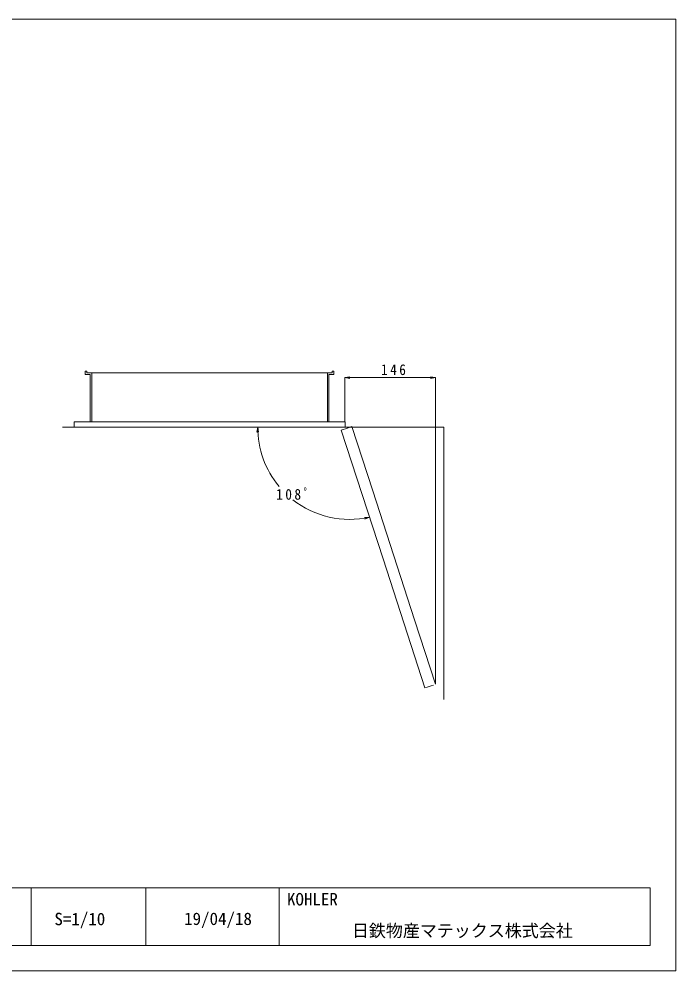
# Model space of a CAD drawing. Units: millimetres, scale not verified. Extents: x -1392 to 1350, y -947 to 991.
# Drawn here: x 11 to 1350, y -947 to 991 of the extents above; entities that cross this region are included whole.
import ezdxf
from ezdxf.enums import TextEntityAlignment as Align

# ---------------------------------------------------------------- set-up
doc = ezdxf.new("R2010")
doc.units = ezdxf.units.MM
doc.header["$LTSCALE"] = 10
for name, color, linetype, lineweight in [('0-0_0', 7, 'Continuous', 5), ('0-1_レイヤー_1', 4, 'Continuous', 5), ('F-0', 7, 'Continuous', 5)]:
    doc.layers.add(name, color=color, linetype=linetype, lineweight=lineweight)
doc.styles.add('ＭＳ ゴシック', font='')
doc.styles.get('ＭＳ ゴシック').set_extended_font_data('MS Gothic')

msp = doc.modelspace()

# ---------------------------------------------------------------- linework, layer by layer
at = {"layer": '0-0_0'}
for p, q in [((159.61, 170.98), (159.61, 270.71)), ((640.06, 170.98), (640.06, 270.71)), ((681.04, 158.26), (685.4, 159.68))]:
    msp.add_line(p, q, dxfattribs=at)
for points in [[(156.71, 171.03), (156.71, 267.31), (146.41, 267.31), (146.41, 274.13), (149.8, 274.13), (149.8, 270.71), (649.87, 270.71), (649.87, 274.13), (653.26, 274.13), (653.26, 267.31), (642.96, 267.31), (642.96, 171.03)], [(877.41, -394.39), (877.41, 159.82), (100.16, 159.82)], [(123.95, 159.82), (123.95, 171.03), (675.73, 171.03), (675.73, 159.82)], [(855.91, -365.09), (851.54, -366.51), (842.82, -369.35), (838.45, -370.77), (753.2, -108.38), (710.57, 22.81), (667.94, 154.01), (672.31, 155.42), (676.67, 156.84)], [(676.67, 156.84), (689.74, 161.09), (732.24, 30.29)], [(732.24, 30.29), (817.49, -232.1), (860.12, -363.29)]]:
    msp.add_lwpolyline(points, dxfattribs=at)
at = {"layer": '0-1_レイヤー_1'}
for p, q in [((675.69, 260.84), (685.53, 262.58)), ((675.69, 260.84), (860.12, 260.84)), ((675.69, 260.84), (685.53, 259.11)), ((675.69, 260.84), (675.69, 171.03)), ((860.12, 260.84), (850.28, 262.58)), ((860.12, 260.84), (850.28, 259.11)), ((860.12, 260.84), (860.12, -363.29)), ((497.81, 159.82), (496.07, 149.98)), ((497.81, 159.82), (499.54, 149.97)), ((725.63, -23.55), (715.64, -23.96)), ((725.63, -23.55), (716.39, -27.35))]:
    msp.add_line(p, q, dxfattribs=at)
for start, end in [(179.95624, 219.89658), (231.80934, 282.38372)]:
    msp.add_arc((685.4, 159.68), 187.59, start, end, dxfattribs=at)
at = {"layer": 'F-0'}
for p, q in [((-1339.08, -777.82), (1297.56, -777.82)), ((36.32, -777.82), (36.32, -895.37)), ((270.15, -777.82), (270.15, -895.37)), ((541.47, -777.82), (541.47, -895.37)), ((1297.56, -777.82), (1297.56, -895.37)), ((-1339.08, -895.37), (1297.56, -895.37))]:
    msp.add_line(p, q, dxfattribs=at)
msp.add_lwpolyline([(-1391.5, 991.14), (1350.16, 991.14), (1350.16, -947.41), (-1391.5, -947.41)], close=True, dxfattribs=at)

# ---------------------------------------------------------------- texts
at = {"layer": '0-1_レイヤー_1', "color": 7, "char_height": 21.99, "attachment_point": 7, "style": 'ＭＳ ゴシック'}
for s, insert in [('\\T1.38;\\W0.9;146', (749.16, 265.84)), ('\\T1.38;\\W0.9;108ﾟ', (535.52, 11.93))]:
    msp.add_mtext(s, dxfattribs=dict(at, insert=insert))
at = {"layer": 'F-0', "style": 'ＭＳ ゴシック'}
for s, p in [('KOHLER', (557.53, -821.61)), ('S=1/10', (83.59, -861.85)), ('19/04/18', (347.9, -861.42)), ('日鉄物産マテックス株式会社', (689.75, -885.71))]:
    msp.add_text(s, height=25.38, dxfattribs=at).set_placement(p, align=Align.BOTTOM_LEFT)

doc.saveas('drawing.dxf')
